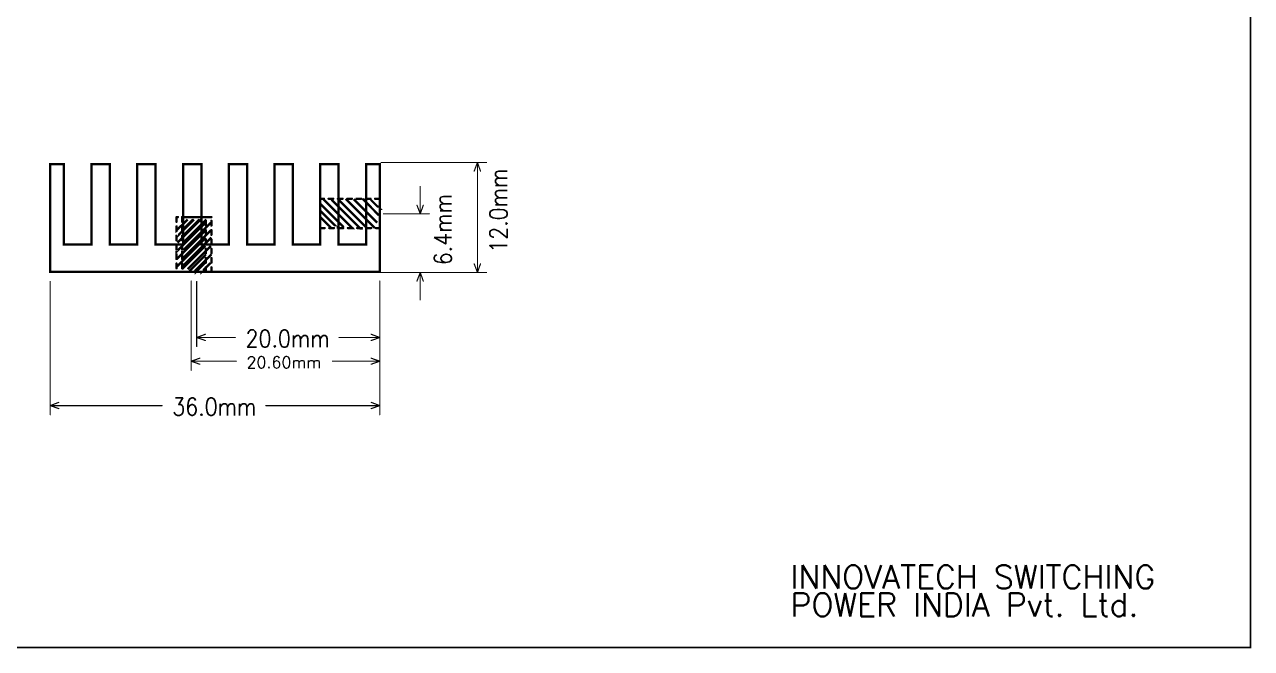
# Model space of a CAD drawing. Extents: x 2.14 to 10.29, y 1.14 to 8.17.
# Drawn here: x 5.01 to 10.29, y 1.14 to 3.82 of the extents above; entities that cross this region are included whole.
import ezdxf

# ---------------------------------------------------------------- set-up
doc = ezdxf.new("R2010")
doc.units = 0
doc.header["$LTSCALE"] = 25
doc.layers.get('0').update_dxf_attribs({"linetype": 'CONTINUOUS'})
doc.styles.get("Standard").update_dxf_attribs({"font": 'simplex'})

# ---------------------------------------------------------------- blocks, each defined once
blk = doc.blocks.new('DISC')
at = {"color": 0, "const_width": 0.5}
blk.add_lwpolyline([(0, 0.25, 1), (0, -0.25, 1)], format="xyb", close=True, dxfattribs=at)

msp = doc.modelspace()

# ---------------------------------------------------------------- linework, layer by layer
at = {"color": 1, "const_width": 0.008}
msp.add_lwpolyline([(2.146, 1.142), (10.281, 1.142), (10.281, 8.165), (2.146, 8.165), (2.146, 1.142)], dxfattribs=at)
at = {"color": 3}
for points, const_width in [([(5.12, 2.758), (5.12, 3.222), (5.179, 3.222), (5.179, 2.876), (5.297, 2.876), (5.297, 3.222), (5.376, 3.222), (5.376, 2.876), (5.494, 2.876), (5.494, 3.222), (5.573, 3.222), (5.573, 2.876), (5.691, 2.876), (5.691, 3.222), (5.77, 3.222), (5.77, 2.876), (5.888, 2.876), (5.888, 3.222), (5.967, 3.222), (5.967, 2.876), (6.085, 2.876), (6.085, 3.222), (6.163, 3.222), (6.163, 2.876), (6.281, 2.876), (6.281, 3.222), (6.36, 3.222), (6.36, 2.876), (6.478, 2.876), (6.478, 3.222), (6.537, 3.222), (6.537, 2.758), (5.12, 2.758)], 0.01), ([(6.543, 3.229), (6.996, 3.229)], 0.005), ([(6.957, 3.229), (6.943, 3.192)], 0.005), ([(6.957, 3.229), (6.957, 2.756)], 0.005), ([(6.957, 3.229), (6.97, 3.192)], 0.005), ([(6.711, 3.008), (6.711, 3.126)], 0.005), ([(6.297, 3.073), (6.28, 3.073)], 0.01), ([(6.28, 3.073), (6.28, 3.053)], 0.01), ([(6.295, 3.071), (6.419, 2.947), (6.417, 2.947)], 0.01), ([(6.337, 3.073), (6.317, 3.073)], 0.01), ([(6.329, 3.069), (6.453, 2.945), (6.451, 2.945)], 0.01), ([(6.377, 3.073), (6.357, 3.073)], 0.01), ([(6.358, 3.071), (6.482, 2.947)], 0.01), ([(6.39, 3.073), (6.516, 2.947)], 0.01), ([(6.417, 3.073), (6.397, 3.073)], 0.01), ([(6.425, 3.071), (6.526, 2.97)], 0.01), ([(6.457, 3.073), (6.437, 3.073)], 0.01), ([(6.463, 3.073), (6.533, 3.002)], 0.01), ([(6.497, 3.073), (6.477, 3.073)], 0.01), ([(6.498, 3.069), (6.537, 3.03), (6.535, 3.03)], 0.01), ([(6.537, 3.073), (6.517, 3.073)], 0.01), ([(6.537, 3.067), (6.537, 3.073)], 0.01), ([(6.28, 3.033), (6.28, 3.013)], 0.01), ([(6.281, 3.051), (6.382, 2.951)], 0.01), ([(6.281, 3.022), (6.354, 2.949), (6.352, 2.949)], 0.01), ([(6.537, 3.027), (6.537, 3.047)], 0.01), ([(6.537, 2.987), (6.537, 3.007)], 0.01), ([(6.553, 3.008), (6.75, 3.008)], 0.005), ([(6.711, 3.008), (6.697, 3.045)], 0.005), ([(6.711, 3.008), (6.724, 3.045)], 0.005), ([(5.669, 2.994), (5.663, 2.994)], 0.01), ([(5.663, 2.994), (5.663, 2.974)], 0.01), ([(5.711, 2.984), (5.663, 2.937), (5.663, 2.939)], 0.01), ([(5.787, 2.97), (5.663, 2.846), (5.663, 2.848)], 0.01), ([(5.663, 2.954), (5.663, 2.934)], 0.01), ([(5.738, 2.984), (5.665, 2.911), (5.665, 2.913)], 0.01), ([(5.768, 2.984), (5.667, 2.884)], 0.01), ([(5.693, 2.994), (5.687, 2.994)], 0.01), ([(5.687, 2.994), (5.687, 2.974)], 0.01), ([(5.734, 2.984), (5.687, 2.937), (5.687, 2.939)], 0.01), ([(5.811, 2.97), (5.687, 2.846), (5.687, 2.848)], 0.01), ([(5.687, 2.954), (5.687, 2.934)], 0.01), ([(5.709, 2.994), (5.689, 2.994)], 0.01), ([(5.762, 2.984), (5.689, 2.911), (5.689, 2.913)], 0.01), ([(5.791, 2.984), (5.691, 2.884)], 0.01), ([(5.733, 2.994), (5.713, 2.994)], 0.01), ([(5.749, 2.994), (5.729, 2.994)], 0.01), ([(5.773, 2.994), (5.753, 2.994)], 0.01), ([(5.789, 2.994), (5.769, 2.994)], 0.01), ([(5.789, 2.958), (5.789, 2.978)], 0.01), ([(5.813, 2.994), (5.793, 2.994)], 0.01), ([(5.813, 2.958), (5.813, 2.978)], 0.01), ([(6.28, 2.993), (6.28, 2.973)], 0.01), ([(6.28, 2.953), (6.28, 2.947)], 0.01), ([(6.281, 2.994), (6.329, 2.947), (6.327, 2.947)], 0.01), ([(6.537, 2.947), (6.537, 2.967)], 0.01), ([(5.787, 2.937), (5.663, 2.813)], 0.01), ([(5.663, 2.914), (5.663, 2.894)], 0.01), ([(5.789, 2.906), (5.663, 2.78)], 0.01), ([(5.811, 2.937), (5.687, 2.813)], 0.01), ([(5.687, 2.914), (5.687, 2.894)], 0.01), ([(5.813, 2.906), (5.687, 2.78)], 0.01), ([(5.789, 2.918), (5.789, 2.938)], 0.01), ([(5.789, 2.878), (5.789, 2.898)], 0.01), ([(5.813, 2.918), (5.813, 2.938)], 0.01), ([(5.813, 2.878), (5.813, 2.898)], 0.01), ([(6.28, 2.947), (6.3, 2.947)], 0.01), ([(6.32, 2.947), (6.34, 2.947)], 0.01), ([(6.36, 2.947), (6.38, 2.947)], 0.01), ([(6.4, 2.947), (6.42, 2.947)], 0.01), ([(6.44, 2.947), (6.46, 2.947)], 0.01), ([(6.48, 2.947), (6.5, 2.947)], 0.01), ([(6.52, 2.947), (6.537, 2.947)], 0.01), ([(5.663, 2.874), (5.663, 2.854)], 0.01), ([(5.687, 2.874), (5.687, 2.854)], 0.01), ([(5.787, 2.87), (5.687, 2.77)], 0.01), ([(5.811, 2.87), (5.711, 2.77)], 0.01), ([(5.789, 2.838), (5.789, 2.858)], 0.01), ([(5.813, 2.838), (5.813, 2.858)], 0.01), ([(5.663, 2.834), (5.663, 2.814)], 0.01), ([(5.663, 2.794), (5.663, 2.774)], 0.01), ([(5.687, 2.834), (5.687, 2.814)], 0.01), ([(5.687, 2.794), (5.687, 2.774)], 0.01), ([(5.789, 2.833), (5.719, 2.762)], 0.01), ([(5.813, 2.833), (5.742, 2.762)], 0.01), ([(5.785, 2.797), (5.746, 2.758), (5.746, 2.76)], 0.01), ([(5.809, 2.797), (5.77, 2.758), (5.77, 2.76)], 0.01), ([(5.789, 2.798), (5.789, 2.818)], 0.01), ([(5.813, 2.798), (5.813, 2.818)], 0.01), ([(5.663, 2.758), (5.683, 2.758)], 0.01), ([(5.687, 2.758), (5.707, 2.758)], 0.01), ([(5.703, 2.758), (5.723, 2.758)], 0.01), ([(5.727, 2.758), (5.747, 2.758)], 0.01), ([(5.743, 2.758), (5.763, 2.758)], 0.01), ([(5.767, 2.758), (5.787, 2.758)], 0.01), ([(5.783, 2.758), (5.789, 2.758)], 0.01), ([(5.789, 2.758), (5.789, 2.778)], 0.01), ([(5.807, 2.758), (5.813, 2.758)], 0.01), ([(5.813, 2.758), (5.813, 2.778)], 0.01), ([(6.543, 2.756), (6.996, 2.756)], 0.005), ([(6.553, 2.756), (6.75, 2.756)], 0.005), ([(6.711, 2.756), (6.697, 2.719)], 0.005), ([(6.711, 2.756), (6.711, 2.638)], 0.005), ([(6.711, 2.756), (6.724, 2.719)], 0.005), ([(6.957, 2.756), (6.943, 2.793)], 0.005), ([(6.957, 2.756), (6.97, 2.793)], 0.005), ([(5.12, 2.717), (5.12, 2.144)], 0.005), ([(5.726, 2.719), (5.726, 2.335)], 0.005), ([(5.75, 2.717), (5.75, 2.437)], 0.005), ([(6.537, 2.719), (6.537, 2.335)], 0.005), ([(6.537, 2.717), (6.537, 2.144)], 0.005), ([(6.537, 2.717), (6.537, 2.437)], 0.005), ([(5.75, 2.476), (5.787, 2.49)], 0.005), ([(6.537, 2.476), (6.5, 2.49)], 0.005), ([(5.75, 2.476), (5.916, 2.476)], 0.005), ([(5.75, 2.476), (5.787, 2.463)], 0.005), ([(6.362, 2.476), (6.537, 2.476)], 0.005), ([(6.537, 2.476), (6.5, 2.463)], 0.005), ([(5.726, 2.374), (5.763, 2.387)], 0.005), ([(5.726, 2.374), (5.92, 2.374)], 0.005), ([(5.726, 2.374), (5.763, 2.361)], 0.005), ([(6.334, 2.374), (6.537, 2.374)], 0.005), ([(6.537, 2.374), (6.5, 2.387)], 0.005), ([(6.537, 2.374), (6.5, 2.361)], 0.005), ([(5.12, 2.183), (5.157, 2.197)], 0.005), ([(5.12, 2.183), (5.601, 2.183)], 0.005), ([(5.12, 2.183), (5.157, 2.17)], 0.005), ([(6.047, 2.183), (6.537, 2.183)], 0.005), ([(6.537, 2.183), (6.5, 2.197)], 0.005), ([(6.537, 2.183), (6.5, 2.17)], 0.005)]:
    msp.add_lwpolyline(points, dxfattribs=dict(at, const_width=const_width))

# ---------------------------------------------------------------- block references
for p, xscale, yscale in [((6.543, 3.229), 0.005, 0.005), ((6.957, 3.229), 0.005, 0.005), ((6.957, 3.229), 0.005, 0.005), ((6.957, 3.229), 0.005, 0.005), ((6.996, 3.229), 0.005, 0.005), ((6.943, 3.192), 0.005, 0.005), ((6.97, 3.192), 0.005, 0.005), ((6.711, 3.126), 0.005, 0.005), ((6.28, 3.073), 0.01, 0.01), ((6.28, 3.073), 0.01, 0.01), ((6.297, 3.073), 0.01, 0.01), ((6.317, 3.073), 0.01, 0.01), ((6.337, 3.073), 0.01, 0.01), ((6.357, 3.073), 0.01, 0.01), ((6.377, 3.073), 0.01, 0.01), ((6.397, 3.073), 0.01, 0.01), ((6.417, 3.073), 0.01, 0.01), ((6.437, 3.073), 0.01, 0.01), ((6.457, 3.073), 0.01, 0.01), ((6.477, 3.073), 0.01, 0.01), ((6.497, 3.073), 0.01, 0.01), ((6.517, 3.073), 0.01, 0.01), ((6.537, 3.073), 0.01, 0.01), ((6.537, 3.073), 0.01, 0.01), ((6.537, 3.067), 0.01, 0.01), ((6.28, 3.053), 0.01, 0.01), ((6.28, 3.033), 0.01, 0.01), ((6.28, 3.013), 0.01, 0.01), ((6.537, 3.047), 0.01, 0.01), ((6.537, 3.027), 0.01, 0.01), ((6.537, 3.007), 0.01, 0.01), ((6.553, 3.008), 0.005, 0.005), ((6.697, 3.045), 0.005, 0.005), ((6.711, 3.008), 0.005, 0.005), ((6.711, 3.008), 0.005, 0.005), ((6.711, 3.008), 0.005, 0.005), ((6.724, 3.045), 0.005, 0.005), ((6.75, 3.008), 0.005, 0.005), ((5.663, 2.994), 0.01, 0.01), ((5.663, 2.994), 0.01, 0.01), ((5.663, 2.974), 0.01, 0.01), ((5.663, 2.954), 0.01, 0.01), ((5.669, 2.994), 0.01, 0.01), ((5.687, 2.994), 0.01, 0.01), ((5.687, 2.994), 0.01, 0.01), ((5.687, 2.974), 0.01, 0.01), ((5.687, 2.954), 0.01, 0.01), ((5.689, 2.994), 0.01, 0.01), ((5.693, 2.994), 0.01, 0.01), ((5.709, 2.994), 0.01, 0.01), ((5.713, 2.994), 0.01, 0.01), ((5.729, 2.994), 0.01, 0.01), ((5.733, 2.994), 0.01, 0.01), ((5.749, 2.994), 0.01, 0.01), ((5.753, 2.994), 0.01, 0.01), ((5.769, 2.994), 0.01, 0.01), ((5.773, 2.994), 0.01, 0.01), ((5.789, 2.994), 0.01, 0.01), ((5.789, 2.978), 0.01, 0.01), ((5.789, 2.958), 0.01, 0.01), ((5.793, 2.994), 0.01, 0.01), ((5.813, 2.994), 0.01, 0.01), ((5.813, 2.978), 0.01, 0.01), ((5.813, 2.958), 0.01, 0.01), ((6.28, 2.993), 0.01, 0.01), ((6.28, 2.973), 0.01, 0.01), ((6.28, 2.953), 0.01, 0.01), ((6.537, 2.987), 0.01, 0.01), ((6.537, 2.967), 0.01, 0.01), ((5.663, 2.934), 0.01, 0.01), ((5.663, 2.914), 0.01, 0.01), ((5.687, 2.934), 0.01, 0.01), ((5.687, 2.914), 0.01, 0.01), ((5.789, 2.938), 0.01, 0.01), ((5.789, 2.918), 0.01, 0.01), ((5.789, 2.898), 0.01, 0.01), ((5.813, 2.938), 0.01, 0.01), ((5.813, 2.918), 0.01, 0.01), ((5.813, 2.898), 0.01, 0.01), ((6.28, 2.947), 0.01, 0.01), ((6.28, 2.947), 0.01, 0.01), ((6.3, 2.947), 0.01, 0.01), ((6.32, 2.947), 0.01, 0.01), ((6.34, 2.947), 0.01, 0.01), ((6.36, 2.947), 0.01, 0.01), ((6.38, 2.947), 0.01, 0.01), ((6.4, 2.947), 0.01, 0.01), ((6.42, 2.947), 0.01, 0.01), ((6.44, 2.947), 0.01, 0.01), ((6.46, 2.947), 0.01, 0.01), ((6.48, 2.947), 0.01, 0.01), ((6.5, 2.947), 0.01, 0.01), ((6.52, 2.947), 0.01, 0.01), ((6.537, 2.947), 0.01, 0.01), ((6.537, 2.947), 0.01, 0.01), ((5.663, 2.894), 0.01, 0.01), ((5.663, 2.874), 0.01, 0.01), ((5.663, 2.854), 0.01, 0.01), ((5.687, 2.894), 0.01, 0.01), ((5.687, 2.874), 0.01, 0.01), ((5.687, 2.854), 0.01, 0.01), ((5.789, 2.878), 0.01, 0.01), ((5.789, 2.858), 0.01, 0.01), ((5.813, 2.878), 0.01, 0.01), ((5.813, 2.858), 0.01, 0.01), ((5.663, 2.834), 0.01, 0.01), ((5.663, 2.814), 0.01, 0.01), ((5.663, 2.794), 0.01, 0.01), ((5.687, 2.834), 0.01, 0.01), ((5.687, 2.814), 0.01, 0.01), ((5.687, 2.794), 0.01, 0.01), ((5.789, 2.838), 0.01, 0.01), ((5.789, 2.818), 0.01, 0.01), ((5.789, 2.798), 0.01, 0.01), ((5.813, 2.838), 0.01, 0.01), ((5.813, 2.818), 0.01, 0.01), ((5.813, 2.798), 0.01, 0.01), ((5.663, 2.774), 0.01, 0.01), ((5.663, 2.758), 0.01, 0.01), ((5.683, 2.758), 0.01, 0.01), ((5.687, 2.774), 0.01, 0.01), ((5.687, 2.758), 0.01, 0.01), ((5.703, 2.758), 0.01, 0.01), ((5.707, 2.758), 0.01, 0.01), ((5.723, 2.758), 0.01, 0.01), ((5.727, 2.758), 0.01, 0.01), ((5.743, 2.758), 0.01, 0.01), ((5.747, 2.758), 0.01, 0.01), ((5.763, 2.758), 0.01, 0.01), ((5.767, 2.758), 0.01, 0.01), ((5.783, 2.758), 0.01, 0.01), ((5.787, 2.758), 0.01, 0.01), ((5.789, 2.778), 0.01, 0.01), ((5.789, 2.758), 0.01, 0.01), ((5.789, 2.758), 0.01, 0.01), ((5.807, 2.758), 0.01, 0.01), ((5.813, 2.778), 0.01, 0.01), ((5.813, 2.758), 0.01, 0.01), ((5.813, 2.758), 0.01, 0.01), ((6.543, 2.756), 0.005, 0.005), ((6.553, 2.756), 0.005, 0.005), ((6.711, 2.756), 0.005, 0.005), ((6.711, 2.756), 0.005, 0.005), ((6.711, 2.756), 0.005, 0.005), ((6.75, 2.756), 0.005, 0.005), ((6.943, 2.793), 0.005, 0.005), ((6.957, 2.756), 0.005, 0.005), ((6.957, 2.756), 0.005, 0.005), ((6.957, 2.756), 0.005, 0.005), ((6.97, 2.793), 0.005, 0.005), ((6.996, 2.756), 0.005, 0.005), ((5.12, 2.717), 0.005, 0.005), ((5.726, 2.719), 0.005, 0.005), ((5.75, 2.717), 0.005, 0.005), ((6.537, 2.719), 0.005, 0.005), ((6.537, 2.717), 0.005, 0.005), ((6.537, 2.717), 0.005, 0.005), ((6.697, 2.719), 0.005, 0.005), ((6.724, 2.719), 0.005, 0.005), ((6.711, 2.638), 0.005, 0.005), ((5.787, 2.49), 0.005, 0.005), ((6.5, 2.49), 0.005, 0.005), ((5.75, 2.476), 0.005, 0.005), ((5.75, 2.476), 0.005, 0.005), ((5.75, 2.476), 0.005, 0.005), ((5.75, 2.437), 0.005, 0.005), ((5.787, 2.463), 0.005, 0.005), ((5.916, 2.476), 0.005, 0.005), ((6.362, 2.476), 0.005, 0.005), ((6.5, 2.463), 0.005, 0.005), ((6.537, 2.476), 0.005, 0.005), ((6.537, 2.476), 0.005, 0.005), ((6.537, 2.476), 0.005, 0.005), ((6.537, 2.437), 0.005, 0.005), ((5.726, 2.374), 0.005, 0.005), ((5.726, 2.374), 0.005, 0.005), ((5.726, 2.374), 0.005, 0.005), ((5.763, 2.387), 0.005, 0.005), ((5.92, 2.374), 0.005, 0.005), ((6.334, 2.374), 0.005, 0.005), ((6.5, 2.387), 0.005, 0.005), ((6.537, 2.374), 0.005, 0.005), ((6.537, 2.374), 0.005, 0.005), ((6.537, 2.374), 0.005, 0.005), ((5.726, 2.335), 0.005, 0.005), ((5.763, 2.361), 0.005, 0.005), ((6.5, 2.361), 0.005, 0.005), ((6.537, 2.335), 0.005, 0.005), ((5.12, 2.183), 0.005, 0.005), ((5.12, 2.183), 0.005, 0.005), ((5.12, 2.183), 0.005, 0.005), ((5.157, 2.197), 0.005, 0.005), ((5.157, 2.17), 0.005, 0.005), ((5.601, 2.183), 0.005, 0.005), ((6.047, 2.183), 0.005, 0.005), ((6.5, 2.197), 0.005, 0.005), ((6.5, 2.17), 0.005, 0.005), ((6.537, 2.183), 0.005, 0.005), ((6.537, 2.183), 0.005, 0.005), ((6.537, 2.183), 0.005, 0.005), ((5.12, 2.144), 0.005, 0.005), ((6.537, 2.144), 0.005, 0.005)]:
    msp.add_blockref('DISC', p, dxfattribs=dict(at, xscale=xscale, yscale=yscale))

# ---------------------------------------------------------------- texts
at = {"color": 3, "width": 0.866}
for s, p in [('12.0mm', (7.085, 2.841)), ('6.4mm', (6.846, 2.787))]:
    msp.add_text(s, height=0.075, rotation=90, dxfattribs=at).set_placement(p)
for s, p in [('20.0mm', (5.96, 2.434)), ('36.0mm', (5.645, 2.141))]:
    msp.add_text(s, height=0.075, dxfattribs=at).set_placement(p)
at = {"color": 3}
for s, height, p in [('20.60mm', 0.05, (5.964, 2.344)), ('INNOVATECH SWITCHING ', 0.1, (8.303, 1.396)), ('POWER INDIA Pvt. Ltd.', 0.1, (8.303, 1.276))]:
    msp.add_text(s, height=height, dxfattribs=at).set_placement(p)

doc.saveas('drawing.dxf')
